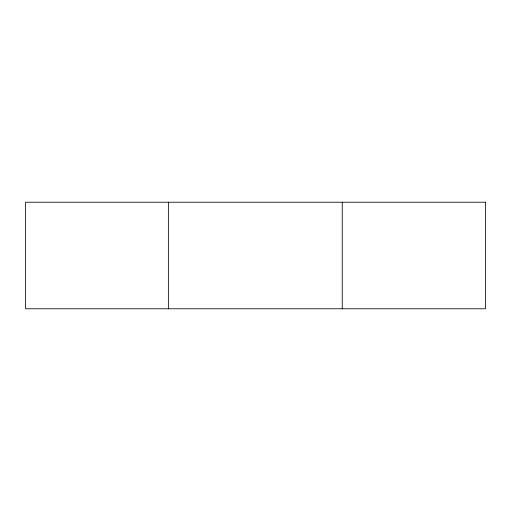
<?xml version="1.0" encoding="UTF-8"?>
<svg xmlns="http://www.w3.org/2000/svg" width="511" height="511" viewBox="0 0 511 511"><rect width="100%" height="100%" fill="white"/><g stroke="black" fill="none" stroke-linecap="round" stroke-linejoin="round"><path stroke-width="0.77" d="M342.249 202.228L342.249 308.772M168.368 202.228L168.368 308.772M485.45 202.228L25.55 202.228L25.55 308.772L485.45 308.772L485.45 202.228"/></g></svg>
